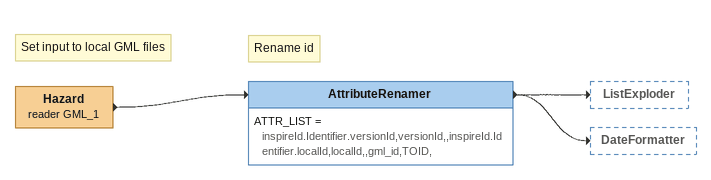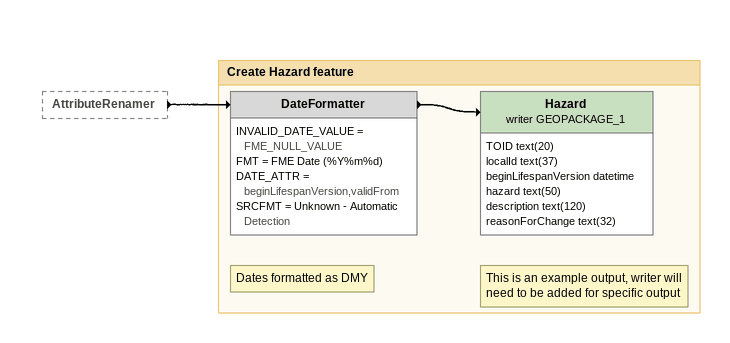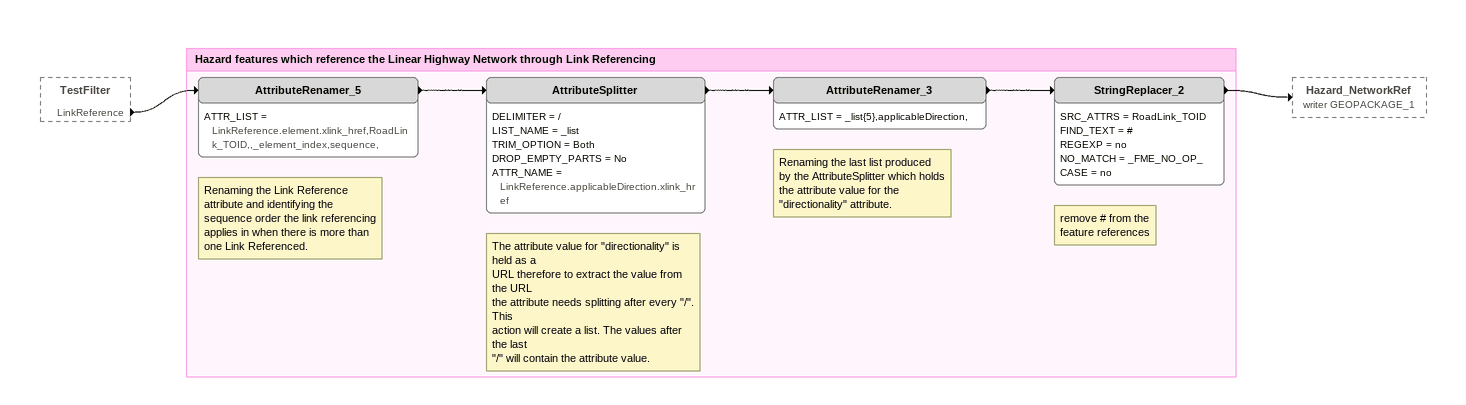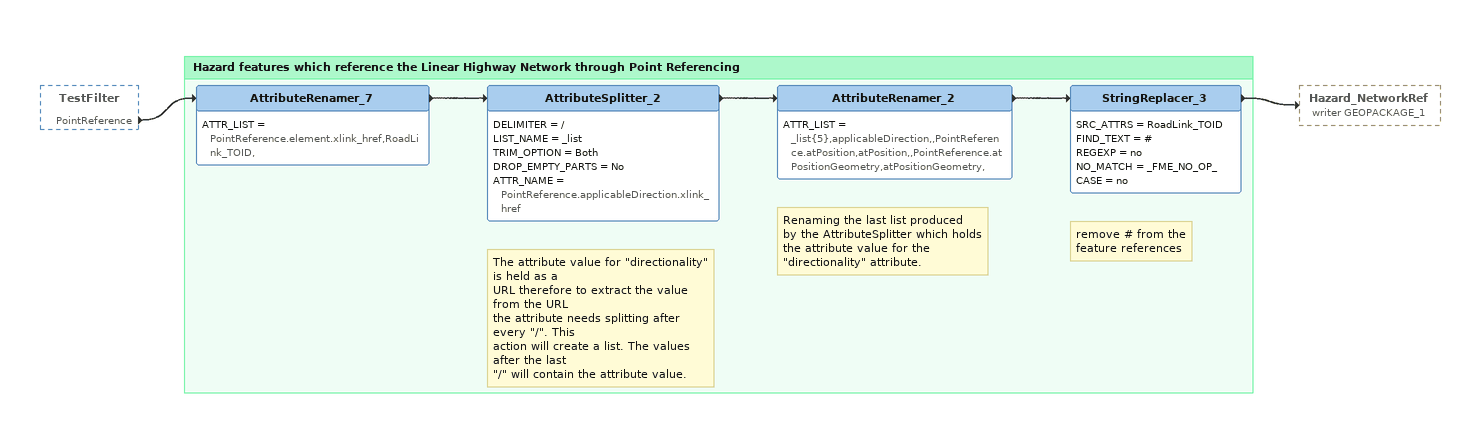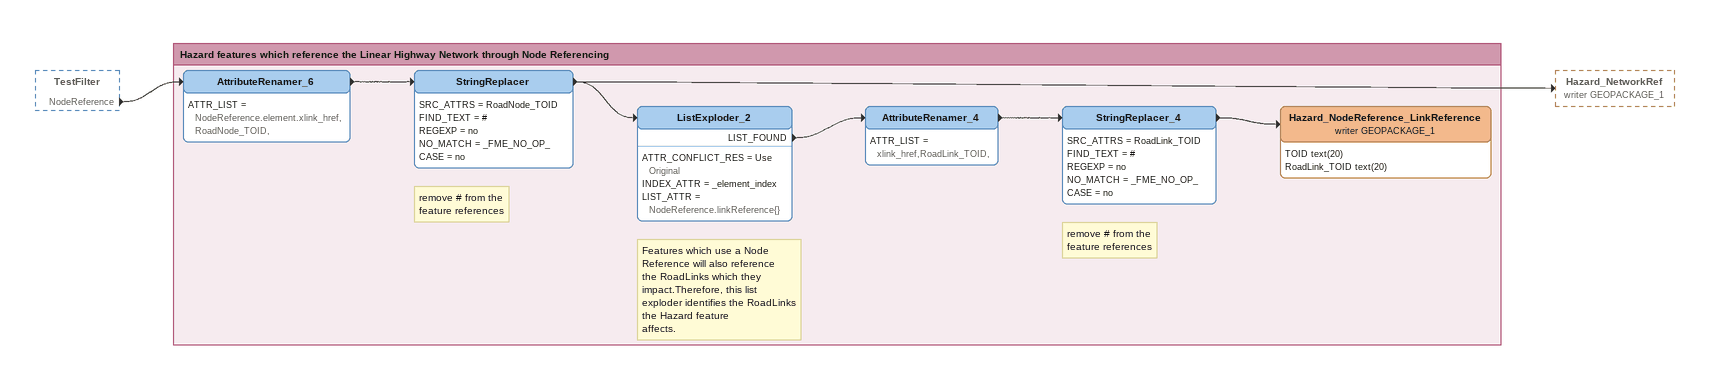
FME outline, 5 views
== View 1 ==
Note: Set input to local GML files
Hazard (reader GML_1)
    -> AttributeRenamer
Note: Rename id
AttributeRenamer
    ATTR_LIST = inspireId.Identifier.versionId,versionId,,inspireId.Identifier.localId,localId,,gml_id,TOID,
    -> ListExploder
    -> DateFormatter

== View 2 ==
AttributeRenamer [outside]
    -> DateFormatter

Bookmark: Create Hazard feature
Note: Dates formatted as DMY
DateFormatter
    INVALID_DATE_VALUE = FME_NULL_VALUE
    FMT = FME Date (%Y%m%d)
    DATE_ATTR = beginLifespanVersion,validFrom
    SRCFMT = Unknown - Automatic Detection
    -> Hazard (writer GEOPACKAGE_1)
Note: This is an example output, writer will need to be added for specific output
Hazard (writer GEOPACKAGE_1)
    attributes: TOID text(20), localId text(37), beginLifespanVersion datetime, hazard text(50), description text(120), reasonForChange text(32)

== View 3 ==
TestFilter [outside]
    LinkReference -> AttributeRenamer_5

Bookmark: Hazard features which reference the Linear Highway Network through Link Referencing
Note: Renaming the Link Reference / attribute and identifying the / sequence order the link referencing / applies in when there is more than / one Link Referenced.
AttributeRenamer_5
    ATTR_LIST = LinkReference.element.xlink_href,RoadLink_TOID,,_element_index,sequence,
    -> AttributeSplitter
Note: The attribute value for "directionality" is held as a / URL therefore to extract the value from the URL / the attribute needs splitting after every "/". This / action will create a list. The values after the last / "/" will contain the attribute value.
AttributeSplitter
    DELIMITER = /
    LIST_NAME = _list
    TRIM_OPTION = Both
    DROP_EMPTY_PARTS = No
    ATTR_NAME = LinkReference.applicableDirection.xlink_href
    -> AttributeRenamer_3
Note: Renaming the last list produced / by the AttributeSplitter which holds / the attribute value for the / "directionality" attribute.
AttributeRenamer_3
    ATTR_LIST = _list{5},applicableDirection,
    -> StringReplacer_2
Note: remove # from the / feature references
StringReplacer_2
    SRC_ATTRS = RoadLink_TOID
    FIND_TEXT = #
    REGEXP = no
    NO_MATCH = _FME_NO_OP_
    CASE = no
    -> Hazard_NetworkRef (writer GEOPACKAGE_1)

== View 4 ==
TestFilter [outside]
    PointReference -> AttributeRenamer_7

Bookmark: Hazard features which reference the Linear Highway Network through Point Referencing
AttributeRenamer_7
    ATTR_LIST = PointReference.element.xlink_href,RoadLink_TOID,
    -> AttributeSplitter_2
Note: The attribute value for "directionality" is held as a / URL therefore to extract the value from the URL / the attribute needs splitting after every "/". This / action will create a list. The values after the last / "/" will contain the attribute value.
AttributeSplitter_2
    DELIMITER = /
    LIST_NAME = _list
    TRIM_OPTION = Both
    DROP_EMPTY_PARTS = No
    ATTR_NAME = PointReference.applicableDirection.xlink_href
    -> AttributeRenamer_2
Note: Renaming the last list produced / by the AttributeSplitter which holds / the attribute value for the / "directionality" attribute.
AttributeRenamer_2
    ATTR_LIST = _list{5},applicableDirection,,PointReference.atPosition,atPosition,,PointReference.atPositionGeometry,atPositionGeometry,
    -> StringReplacer_3
Note: remove # from the / feature references
StringReplacer_3
    SRC_ATTRS = RoadLink_TOID
    FIND_TEXT = #
    REGEXP = no
    NO_MATCH = _FME_NO_OP_
    CASE = no
    -> Hazard_NetworkRef (writer GEOPACKAGE_1)

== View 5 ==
TestFilter [outside]
    NodeReference -> AttributeRenamer_6

Bookmark: Hazard features which reference the Linear Highway Network through Node Referencing
AttributeRenamer_6
    ATTR_LIST = NodeReference.element.xlink_href,RoadNode_TOID,
    -> StringReplacer
Note: remove # from the / feature references
StringReplacer
    SRC_ATTRS = RoadNode_TOID
    FIND_TEXT = #
    REGEXP = no
    NO_MATCH = _FME_NO_OP_
    CASE = no
    -> ListExploder_2
    -> Hazard_NetworkRef (writer GEOPACKAGE_1)
Note: Features which use a Node Reference will also reference / the RoadLinks which they impact.Therefore, this list / exploder identifies the RoadLinks the Hazard feature / affects.
ListExploder_2
    ATTR_CONFLICT_RES = Use Original
    INDEX_ATTR = _element_index
    LIST_ATTR = NodeReference.linkReference{}
    LIST_FOUND -> AttributeRenamer_4
AttributeRenamer_4
    ATTR_LIST = xlink_href,RoadLink_TOID,
    -> StringReplacer_4
Note: remove # from the / feature references
StringReplacer_4
    SRC_ATTRS = RoadLink_TOID
    FIND_TEXT = #
    REGEXP = no
    NO_MATCH = _FME_NO_OP_
    CASE = no
    -> Hazard_NodeReference_LinkReference (writer GEOPACKAGE_1)
Hazard_NodeReference_LinkReference (writer GEOPACKAGE_1)
    attributes: TOID text(20), RoadLink_TOID text(20)
